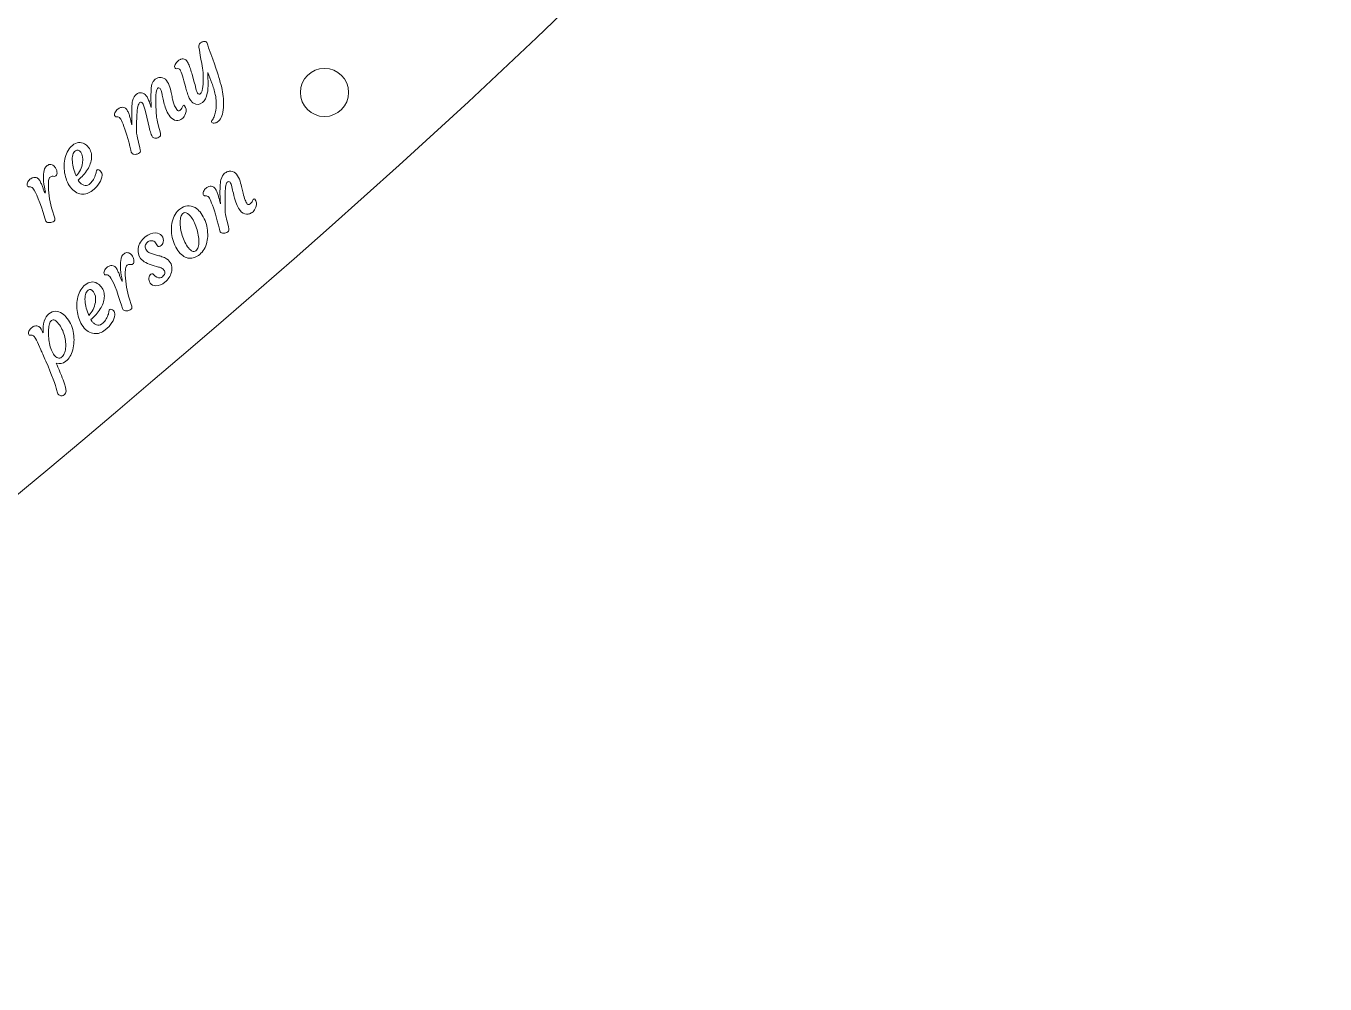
# Model space of a CAD drawing. Header units: inches. Extents: x -160 to 752, y 28 to 782.
# Drawn here: x 445.8 to 751.5, y 27.8 to 253.3 of the extents above; entities that cross this region are included whole.
import ezdxf

# ---------------------------------------------------------------- set-up
doc = ezdxf.new("R2010")
doc.units = ezdxf.units.IN
doc.header["$MEASUREMENT"] = 0
doc.layers.add('_U+0421_U+043B_U+043E_U+0439 1', color=7, linetype='Continuous')

# ---------------------------------------------------------------- blocks, each defined once
blk = doc.blocks.new('block 2')
at = {"layer": '_U+0421_U+043B_U+043E_U+0439 1', "color": 12, "lineweight": 9, "true_color": 0xe30513}
for points, knots in [([(305.09, 27.81), (184.24, 132.09), (55.29, 227.61), (-54.65, 344.61), (-130.38, 432.04), (-160.47, 554.53), (-106.38, 659.79), (-61.65, 746.82), (0.67, 769.94), (55.4, 761.15), (152.47, 745.58), (244.36, 626.03), (305, 559.17), (383.27, 640.56), (469.58, 781.89), (597.36, 753.44), (657.3, 740.1), (700.3, 699.79), (723.45, 645.65), (746.6, 591.54), (751.52, 539.49), (735.49, 482.62), (690.02, 321.27), (429.51, 136.47), (305.09, 27.81), (305.09, 27.81), (305.09, 27.81), (305.09, 27.81)], [0, 0, 0, 0, 1, 1, 1, 2, 2, 2, 3, 3, 3, 4, 4, 4, 5, 5, 5, 6, 6, 6, 7, 7, 7, 8, 8, 8, 9, 9, 9, 9]), ([(368.44, 630.97), (378.34, 624.63), (388.24, 618.29), (397.96, 611.69), (397.25, 610.26), (396.1, 609.49), (394.53, 609.41), (389.64, 609.17), (382.46, 608.18), (378.63, 605.28), (376.76, 603.87), (375.66, 602.11), (375.1, 599.84), (374.53, 597.57), (374.92, 595.27), (376.5, 593.41), (379.85, 589.45), (387.59, 593.74), (392.59, 595.78), (391.99, 591.84), (390.75, 582.99), (393.44, 580.17), (394.96, 578.58), (397.49, 577.82), (400.99, 579.5), (405.22, 581.53), (407.2, 586.12), (406.91, 590.7), (406.55, 594.08), (406.31, 597.58), (405.44, 601.41), (405.29, 602.07), (405.11, 604.3), (406.61, 605.55), (430.89, 588.41), (453.35, 569.48), (471.76, 543.66), (499.53, 504.69), (517.31, 450.95), (500.06, 389.01), (482.8, 327.07), (430.6, 256.9), (406.61, 207.43), (393.54, 180.48), (391.14, 191.77), (388.23, 141.24)], [0, 0, 0, 0, 1, 1, 1, 2, 2, 2, 3, 3, 3, 4, 4, 4, 5, 5, 5, 6, 6, 6, 7, 7, 7, 8, 8, 8, 9, 9, 9, 10, 10, 10, 11, 11, 11, 12, 12, 12, 13, 13, 13, 14, 14, 14, 15, 15, 15, 15]), ([(516.03, 243.34), (519.16, 243.34), (521.7, 240.8), (521.7, 237.67), (521.7, 234.54), (519.16, 232), (516.03, 232), (512.9, 232), (510.36, 234.54), (510.36, 237.67), (510.36, 240.8), (512.9, 243.34), (516.03, 243.34), (516.03, 243.34), (516.03, 243.34), (516.03, 243.34)], [0, 0, 0, 0, 1, 1, 1, 2, 2, 2, 3, 3, 3, 4, 4, 4, 5, 5, 5, 5])]:
    blk.add_open_spline(points, degree=3, knots=knots, dxfattribs=at)
at = {"layer": '_U+0421_U+043B_U+043E_U+0439 1', "lineweight": 0}
for points, knots in [([(485.22, 235.11), (485, 235.24), (484.8, 235.42), (484.61, 235.66), (484.42, 235.9), (484.25, 236.2), (484.09, 236.56), (483.94, 236.91), (483.8, 237.3), (483.67, 237.73), (483.54, 238.15), (483.42, 238.59), (483.31, 239.04), (483.31, 239.04), (482.95, 240.41), (482.95, 240.41), (482.5, 242.17), (482.1, 243.11), (481.76, 243.23), (481.61, 243.28), (481.4, 243.29), (481.13, 243.25), (481.03, 243.23), (480.95, 243.28), (480.86, 243.38), (480.79, 243.47), (480.75, 243.6), (480.76, 243.75), (480.77, 243.91), (480.81, 244.07), (480.89, 244.24), (481.06, 244.59), (481.28, 244.87), (481.56, 245.09), (481.83, 245.31), (482.06, 245.44), (482.25, 245.5), (482.44, 245.56), (482.62, 245.58), (482.78, 245.56), (483.11, 245.52), (483.37, 245.39), (483.55, 245.17), (483.72, 244.94), (483.89, 244.66), (484.03, 244.33), (484.19, 243.99), (484.33, 243.62), (484.47, 243.2), (484.61, 242.78), (484.76, 242.34), (484.89, 241.88), (485.23, 240.66), (485.45, 239.86), (485.55, 239.46), (485.55, 239.46), (485.75, 238.57), (485.75, 238.57), (485.89, 238.04), (486.02, 237.7), (486.14, 237.54), (486.27, 237.39), (486.38, 237.29), (486.49, 237.27), (486.59, 237.25), (486.7, 237.29), (486.84, 237.39), (486.97, 237.5), (487.07, 237.67), (487.15, 237.89), (487.23, 238.12), (487.29, 238.39), (487.35, 238.71), (487.4, 239.02), (487.43, 239.37), (487.45, 239.75), (487.48, 240.13), (487.48, 240.52), (487.48, 240.91), (487.49, 241.93), (487.44, 242.75), (487.32, 243.39), (486.75, 246.58), (486.46, 248.25), (486.45, 248.41), (486.45, 248.8), (486.54, 249.07), (486.72, 249.22), (486.91, 249.37), (487.09, 249.48), (487.27, 249.55), (487.44, 249.62), (487.6, 249.66), (487.77, 249.66), (488.12, 249.68), (488.34, 249.55), (488.41, 249.28), (488.49, 249.01), (488.6, 248.65), (488.76, 248.2), (490.16, 244.26), (491.01, 241.79), (491.3, 240.77), (491.59, 239.76), (491.81, 238.93), (491.94, 238.28), (492.08, 237.63), (492.18, 236.94), (492.23, 236.22), (492.29, 235.49), (492.3, 234.8), (492.25, 234.12), (492.13, 232.6), (491.74, 231.52), (491.07, 230.88), (490.81, 230.64), (490.56, 230.51), (490.32, 230.48), (489.91, 230.42), (489.64, 230.47), (489.52, 230.62), (489.4, 230.77), (489.44, 230.98), (489.65, 231.24), (489.86, 231.5), (490.02, 231.83), (490.16, 232.23), (490.29, 232.62), (490.38, 233.03), (490.45, 233.47), (490.62, 234.77), (490.58, 235.99), (490.33, 237.15), (490.09, 238.15), (489.82, 239.06), (489.52, 239.88), (489.52, 239.88), (488.57, 242.4), (488.57, 242.4), (488.57, 242.08), (488.57, 241.7), (488.59, 241.28), (488.59, 241.28), (488.63, 240), (488.63, 240), (488.63, 238.91), (488.58, 238.09), (488.45, 237.53), (488.22, 236.47), (487.84, 235.73), (487.32, 235.32), (486.62, 234.76), (485.92, 234.69), (485.22, 235.11), (485.22, 235.11), (485.22, 235.11), (485.22, 235.11)], [0, 0, 0, 0, 1, 1, 1, 2, 2, 2, 3, 3, 3, 4, 4, 4, 5, 5, 5, 6, 6, 6, 7, 7, 7, 8, 8, 8, 9, 9, 9, 10, 10, 10, 11, 11, 11, 12, 12, 12, 13, 13, 13, 14, 14, 14, 15, 15, 15, 16, 16, 16, 17, 17, 17, 18, 18, 18, 19, 19, 19, 20, 20, 20, 21, 21, 21, 22, 22, 22, 23, 23, 23, 24, 24, 24, 25, 25, 25, 26, 26, 26, 27, 27, 27, 28, 28, 28, 29, 29, 29, 30, 30, 30, 31, 31, 31, 32, 32, 32, 33, 33, 33, 34, 34, 34, 35, 35, 35, 36, 36, 36, 37, 37, 37, 38, 38, 38, 39, 39, 39, 40, 40, 40, 41, 41, 41, 42, 42, 42, 43, 43, 43, 44, 44, 44, 45, 45, 45, 46, 46, 46, 47, 47, 47, 48, 48, 48, 49, 49, 49, 50, 50, 50, 51, 51, 51, 52, 52, 52, 52]), ([(472.52, 235.27), (472.2, 235.01), (471.98, 234.06), (471.87, 232.43), (471.81, 231.19), (471.79, 230.26), (471.79, 229.66), (471.79, 229.66), (471.8, 228.1), (471.8, 228.1), (471.97, 227.22), (472.12, 226.51), (472.26, 225.95), (472.26, 225.95), (472.59, 224.61), (472.59, 224.61), (472.67, 224.28), (472.7, 224.03), (472.69, 223.86), (472.68, 223.69), (472.6, 223.55), (472.45, 223.43), (472.3, 223.31), (472.14, 223.23), (471.96, 223.17), (471.78, 223.11), (471.61, 223.09), (471.44, 223.09), (471.08, 223.1), (470.82, 223.21), (470.65, 223.42), (470.58, 223.51), (470.51, 223.72), (470.44, 224.06), (470.44, 224.06), (470.22, 225), (470.22, 225), (470.16, 225.28), (470.07, 225.64), (469.95, 226.06), (469.95, 226.06), (469.5, 227.58), (469.5, 227.58), (468.84, 229.76), (468.32, 231.09), (467.94, 231.57), (467.73, 231.83), (467.49, 231.95), (467.23, 231.94), (467.23, 231.94), (466.97, 231.92), (466.97, 231.92), (466.88, 231.92), (466.8, 231.96), (466.72, 232.06), (466.64, 232.16), (466.6, 232.29), (466.6, 232.43), (466.61, 232.59), (466.65, 232.74), (466.71, 232.91), (466.86, 233.24), (467.07, 233.51), (467.32, 233.71), (467.58, 233.91), (467.8, 234.04), (467.99, 234.1), (468.18, 234.16), (468.37, 234.19), (468.55, 234.18), (468.92, 234.16), (469.19, 234.03), (469.36, 233.82), (469.53, 233.61), (469.67, 233.37), (469.79, 233.11), (469.9, 232.85), (470.01, 232.58), (470.1, 232.29), (470.19, 232), (470.27, 231.72), (470.35, 231.43), (470.51, 230.77), (470.6, 230.37), (470.64, 230.22), (470.67, 230.06), (470.69, 230.01), (470.69, 230.06), (470.65, 232.2), (470.64, 233.48), (470.66, 233.88), (470.69, 234.73), (470.75, 235.34), (470.85, 235.71), (471.02, 236.4), (471.31, 236.9), (471.7, 237.21), (472.1, 237.53), (472.51, 237.66), (472.94, 237.6), (473.37, 237.54), (473.75, 237.31), (474.07, 236.91), (474.36, 236.55), (474.6, 236.07), (474.8, 235.45), (475, 234.83), (475.15, 234.4), (475.24, 234.16), (475.24, 234.16), (475.17, 236.78), (475.17, 236.78), (475.17, 236.78), (475.2, 238.15), (475.2, 238.15), (475.24, 238.95), (475.36, 239.54), (475.56, 239.94), (475.76, 240.33), (475.95, 240.61), (476.15, 240.77), (476.35, 240.93), (476.58, 241.05), (476.83, 241.13), (477.08, 241.21), (477.32, 241.24), (477.57, 241.21), (478.07, 241.17), (478.5, 240.92), (478.87, 240.46), (479.22, 240.03), (479.47, 239.5), (479.64, 238.88), (479.8, 238.26), (479.93, 237.74), (480.01, 237.33), (480.1, 236.91), (480.19, 236.5), (480.28, 236.09), (480.59, 234.87), (480.91, 234.05), (481.26, 233.62), (481.5, 233.32), (481.74, 233.26), (481.99, 233.46), (482.22, 233.65), (482.4, 233.87), (482.51, 234.13), (482.62, 234.38), (482.71, 234.53), (482.76, 234.58), (482.88, 234.67), (482.99, 234.66), (483.08, 234.54), (483.48, 234.04), (483.56, 233.42), (483.31, 232.68), (483.16, 232.18), (482.94, 231.81), (482.66, 231.59), (482.37, 231.36), (482.12, 231.21), (481.89, 231.14), (481.66, 231.07), (481.42, 231.05), (481.16, 231.08), (480.59, 231.16), (480.11, 231.44), (479.72, 231.93), (479.33, 232.41), (479.03, 232.91), (478.83, 233.42), (478.63, 233.92), (478.46, 234.44), (478.32, 234.95), (478.18, 235.47), (478.07, 235.96), (477.98, 236.42), (477.89, 236.88), (477.82, 237.24), (477.76, 237.5), (477.62, 238.03), (477.48, 238.39), (477.34, 238.58), (477.16, 238.79), (476.96, 238.81), (476.73, 238.63), (476.42, 238.39), (476.28, 237.45), (476.3, 235.82), (476.33, 234.57), (476.37, 233.68), (476.41, 233.16), (476.41, 233.16), (476.5, 231.86), (476.5, 231.86), (476.67, 230.98), (476.83, 230.27), (476.98, 229.72), (476.98, 229.72), (477.33, 228.4), (477.33, 228.4), (477.42, 228.08), (477.46, 227.84), (477.46, 227.68), (477.46, 227.52), (477.39, 227.38), (477.25, 227.27), (477.11, 227.16), (476.96, 227.07), (476.79, 227.01), (476.62, 226.95), (476.46, 226.92), (476.31, 226.92), (475.96, 226.9), (475.71, 226.98), (475.57, 227.17), (475.42, 227.35), (475.28, 227.65), (475.15, 228.06), (475.02, 228.47), (474.89, 228.95), (474.75, 229.48), (474.75, 229.48), (473.94, 232.9), (473.94, 232.9), (473.62, 234.17), (473.37, 234.92), (473.17, 235.17), (472.97, 235.42), (472.75, 235.45), (472.52, 235.27), (472.52, 235.27), (472.52, 235.27), (472.52, 235.27)], [0, 0, 0, 0, 1, 1, 1, 2, 2, 2, 3, 3, 3, 4, 4, 4, 5, 5, 5, 6, 6, 6, 7, 7, 7, 8, 8, 8, 9, 9, 9, 10, 10, 10, 11, 11, 11, 12, 12, 12, 13, 13, 13, 14, 14, 14, 15, 15, 15, 16, 16, 16, 17, 17, 17, 18, 18, 18, 19, 19, 19, 20, 20, 20, 21, 21, 21, 22, 22, 22, 23, 23, 23, 24, 24, 24, 25, 25, 25, 26, 26, 26, 27, 27, 27, 28, 28, 28, 29, 29, 29, 30, 30, 30, 31, 31, 31, 32, 32, 32, 33, 33, 33, 34, 34, 34, 35, 35, 35, 36, 36, 36, 37, 37, 37, 38, 38, 38, 39, 39, 39, 40, 40, 40, 41, 41, 41, 42, 42, 42, 43, 43, 43, 44, 44, 44, 45, 45, 45, 46, 46, 46, 47, 47, 47, 48, 48, 48, 49, 49, 49, 50, 50, 50, 51, 51, 51, 52, 52, 52, 53, 53, 53, 54, 54, 54, 55, 55, 55, 56, 56, 56, 57, 57, 57, 58, 58, 58, 59, 59, 59, 60, 60, 60, 61, 61, 61, 62, 62, 62, 63, 63, 63, 64, 64, 64, 65, 65, 65, 66, 66, 66, 67, 67, 67, 68, 68, 68, 69, 69, 69, 70, 70, 70, 71, 71, 71, 72, 72, 72, 73, 73, 73, 74, 74, 74, 75, 75, 75, 76, 76, 76, 77, 77, 77, 78, 78, 78, 78]), ([(475.25, 233.56), (475.25, 233.57), (475.25, 233.57), (475.25, 233.58), (475.25, 233.58), (475.24, 233.6), (475.24, 233.6), (475.24, 233.58), (475.24, 233.57), (475.25, 233.56), (475.25, 233.56), (475.25, 233.56), (475.25, 233.56)], [0, 0, 0, 0, 1, 1, 1, 2, 2, 2, 3, 3, 3, 4, 4, 4, 4]), ([(456.21, 215.4), (455.85, 215.91), (455.56, 216.44), (455.34, 216.99), (455.13, 217.55), (454.97, 218.13), (454.87, 218.74), (454.77, 219.34), (454.73, 219.96), (454.75, 220.58), (454.77, 221.21), (454.85, 221.81), (455, 222.38), (455.32, 223.62), (455.89, 224.57), (456.71, 225.22), (457.66, 225.99), (458.61, 226.1), (459.57, 225.57), (459.89, 225.39), (460.2, 225.11), (460.48, 224.74), (460.77, 224.37), (460.97, 223.98), (461.09, 223.56), (461.2, 223.14), (461.24, 222.71), (461.21, 222.26), (461.17, 221.82), (461.07, 221.37), (460.91, 220.9), (460.74, 220.44), (460.52, 219.99), (460.25, 219.54), (459.67, 218.62), (458.94, 217.79), (458.04, 217.06), (458.08, 216.96), (458.16, 216.83), (458.28, 216.67), (458.4, 216.51), (458.56, 216.35), (458.75, 216.19), (458.95, 216.03), (459.15, 215.91), (459.37, 215.83), (459.84, 215.66), (460.26, 215.72), (460.64, 216.02), (461.29, 216.54), (461.77, 217.24), (462.08, 218.11), (462.2, 218.41), (462.27, 218.69), (462.3, 218.94), (462.32, 219.19), (462.39, 219.35), (462.49, 219.43), (462.59, 219.51), (462.73, 219.52), (462.9, 219.46), (463.07, 219.4), (463.22, 219.3), (463.34, 219.14), (463.58, 218.85), (463.7, 218.52), (463.7, 218.17), (463.56, 216.9), (462.79, 215.71), (461.4, 214.6), (460.58, 213.94), (459.72, 213.66), (458.83, 213.75), (457.82, 213.86), (456.95, 214.42), (456.21, 215.4), (456.21, 215.4), (456.21, 215.4), (456.21, 215.4)], [0, 0, 0, 0, 1, 1, 1, 2, 2, 2, 3, 3, 3, 4, 4, 4, 5, 5, 5, 6, 6, 6, 7, 7, 7, 8, 8, 8, 9, 9, 9, 10, 10, 10, 11, 11, 11, 12, 12, 12, 13, 13, 13, 14, 14, 14, 15, 15, 15, 16, 16, 16, 17, 17, 17, 18, 18, 18, 19, 19, 19, 20, 20, 20, 21, 21, 21, 22, 22, 22, 23, 23, 23, 24, 24, 24, 25, 25, 25, 26, 26, 26, 26]), ([(457.41, 223.96), (456.82, 223.49), (456.58, 222.63), (456.68, 221.39), (456.78, 220.33), (457.07, 219.21), (457.55, 218.04), (458.41, 218.88), (458.92, 219.9), (459.1, 221.09), (459.25, 222.2), (459.1, 223.03), (458.66, 223.59), (458.21, 224.14), (457.8, 224.27), (457.41, 223.96), (457.41, 223.96), (457.41, 223.96), (457.41, 223.96)], [0, 0, 0, 0, 1, 1, 1, 2, 2, 2, 3, 3, 3, 4, 4, 4, 5, 5, 5, 6, 6, 6, 6]), ([(451.34, 207.02), (451.16, 207.02), (451, 207.04), (450.85, 207.09), (450.7, 207.14), (450.59, 207.2), (450.53, 207.27), (450.46, 207.34), (450.4, 207.45), (450.35, 207.58), (450.3, 207.72), (450.24, 207.89), (450.18, 208.1), (449.07, 211.82), (448.14, 214.17), (447.37, 215.13), (447.14, 215.38), (446.89, 215.5), (446.63, 215.48), (446.63, 215.48), (446.37, 215.46), (446.37, 215.46), (446.29, 215.46), (446.21, 215.51), (446.13, 215.6), (446.05, 215.7), (446.01, 215.82), (446.01, 215.97), (446.01, 216.12), (446.04, 216.27), (446.11, 216.43), (446.24, 216.75), (446.44, 217.01), (446.69, 217.22), (446.95, 217.42), (447.17, 217.55), (447.36, 217.61), (447.55, 217.67), (447.73, 217.69), (447.9, 217.68), (448.28, 217.65), (448.56, 217.52), (448.74, 217.3), (448.92, 217.07), (449.08, 216.83), (449.2, 216.56), (449.34, 216.29), (449.45, 216.01), (449.56, 215.73), (449.66, 215.45), (449.75, 215.18), (449.84, 214.92), (449.93, 214.67), (450, 214.48), (450.05, 214.37), (450.16, 214.14), (450.25, 214), (450.3, 213.96), (450.34, 214.19), (450.33, 214.37), (450.27, 214.5), (450.27, 214.5), (450.09, 215.38), (450.09, 215.38), (449.78, 217.28), (449.79, 218.71), (450.15, 219.69), (450.25, 219.97), (450.45, 220.22), (450.73, 220.44), (451.02, 220.67), (451.32, 220.76), (451.65, 220.69), (451.99, 220.64), (452.26, 220.49), (452.45, 220.25), (452.66, 220.02), (452.8, 219.81), (452.88, 219.61), (452.97, 219.42), (453.03, 219.22), (453.05, 219.01), (453.12, 218.55), (453.02, 218.22), (452.76, 218.01), (452.69, 217.95), (452.6, 217.92), (452.5, 217.92), (452.5, 217.92), (452.18, 217.93), (452.18, 217.93), (451.87, 217.95), (451.63, 217.89), (451.46, 217.75), (451.28, 217.61), (451.17, 217.34), (451.1, 216.92), (451.04, 216.5), (451.02, 216.01), (451.04, 215.45), (451.09, 213.57), (451.41, 211.68), (452.01, 209.79), (452.01, 209.79), (452.42, 208.52), (452.42, 208.52), (452.52, 208.2), (452.57, 207.96), (452.58, 207.8), (452.59, 207.64), (452.52, 207.5), (452.38, 207.38), (452.24, 207.27), (452.08, 207.18), (451.89, 207.12), (451.7, 207.06), (451.52, 207.03), (451.34, 207.02), (451.34, 207.02), (451.34, 207.02), (451.34, 207.02)], [0, 0, 0, 0, 1, 1, 1, 2, 2, 2, 3, 3, 3, 4, 4, 4, 5, 5, 5, 6, 6, 6, 7, 7, 7, 8, 8, 8, 9, 9, 9, 10, 10, 10, 11, 11, 11, 12, 12, 12, 13, 13, 13, 14, 14, 14, 15, 15, 15, 16, 16, 16, 17, 17, 17, 18, 18, 18, 19, 19, 19, 20, 20, 20, 21, 21, 21, 22, 22, 22, 23, 23, 23, 24, 24, 24, 25, 25, 25, 26, 26, 26, 27, 27, 27, 28, 28, 28, 29, 29, 29, 30, 30, 30, 31, 31, 31, 32, 32, 32, 33, 33, 33, 34, 34, 34, 35, 35, 35, 36, 36, 36, 37, 37, 37, 38, 38, 38, 39, 39, 39, 40, 40, 40, 40]), ([(493.08, 216.48), (492.91, 216.34), (492.8, 215.97), (492.74, 215.38), (492.69, 214.8), (492.66, 214.27), (492.64, 213.81), (492.64, 213.81), (492.61, 212.38), (492.61, 212.38), (492.61, 212.38), (492.64, 209.53), (492.64, 209.53), (492.81, 208.65), (492.96, 207.94), (493.1, 207.38), (493.1, 207.38), (493.43, 206.04), (493.43, 206.04), (493.5, 205.71), (493.53, 205.46), (493.53, 205.29), (493.52, 205.12), (493.44, 204.98), (493.29, 204.86), (493.14, 204.74), (492.98, 204.66), (492.8, 204.6), (492.62, 204.54), (492.45, 204.52), (492.28, 204.52), (491.92, 204.53), (491.66, 204.64), (491.49, 204.85), (491.42, 204.94), (491.35, 205.15), (491.28, 205.49), (491.28, 205.49), (491.05, 206.43), (491.05, 206.43), (490.99, 206.71), (490.91, 207.07), (490.79, 207.49), (490.79, 207.49), (490.34, 209.01), (490.34, 209.01), (489.68, 211.19), (489.16, 212.52), (488.77, 213), (488.57, 213.26), (488.33, 213.38), (488.07, 213.37), (488.07, 213.37), (487.8, 213.35), (487.8, 213.35), (487.71, 213.35), (487.63, 213.39), (487.55, 213.49), (487.48, 213.59), (487.44, 213.72), (487.44, 213.86), (487.45, 214.02), (487.48, 214.17), (487.55, 214.34), (487.7, 214.67), (487.91, 214.94), (488.16, 215.14), (488.41, 215.34), (488.63, 215.47), (488.82, 215.53), (489, 215.58), (489.18, 215.6), (489.35, 215.58), (489.71, 215.55), (489.98, 215.43), (490.15, 215.22), (490.32, 215.01), (490.47, 214.77), (490.59, 214.51), (490.7, 214.26), (490.81, 213.99), (490.91, 213.7), (491, 213.41), (491.09, 213.13), (491.17, 212.84), (491.25, 212.56), (491.32, 212.31), (491.37, 212.09), (491.37, 212.09), (491.49, 211.6), (491.49, 211.6), (491.52, 211.47), (491.53, 211.44), (491.53, 211.49), (491.46, 212.84), (491.42, 213.73), (491.42, 214.13), (491.42, 214.13), (491.45, 215.3), (491.45, 215.3), (491.47, 216.15), (491.55, 216.76), (491.66, 217.11), (491.89, 217.85), (492.15, 218.33), (492.44, 218.56), (492.72, 218.79), (492.99, 218.94), (493.24, 219.03), (493.5, 219.11), (493.75, 219.14), (494.01, 219.13), (494.54, 219.09), (494.99, 218.85), (495.34, 218.4), (495.69, 217.96), (495.96, 217.42), (496.15, 216.77), (496.33, 216.14), (496.47, 215.6), (496.56, 215.19), (496.65, 214.77), (496.75, 214.35), (496.86, 213.94), (497.19, 212.67), (497.52, 211.82), (497.86, 211.39), (498.01, 211.2), (498.24, 211.23), (498.55, 211.47), (498.78, 211.66), (498.95, 211.88), (499.07, 212.13), (499.18, 212.39), (499.26, 212.54), (499.32, 212.58), (499.43, 212.68), (499.54, 212.67), (499.64, 212.55), (500.03, 212.05), (500.11, 211.43), (499.87, 210.69), (499.71, 210.18), (499.49, 209.82), (499.21, 209.59), (498.92, 209.36), (498.66, 209.2), (498.42, 209.12), (498.19, 209.03), (497.94, 208.99), (497.69, 209.01), (497.12, 209.04), (496.62, 209.33), (496.2, 209.86), (495.68, 210.51), (495.24, 211.48), (494.86, 212.78), (494.63, 213.68), (494.48, 214.31), (494.4, 214.65), (494.4, 214.65), (494.21, 215.48), (494.21, 215.48), (494.1, 215.97), (493.96, 216.33), (493.79, 216.53), (493.63, 216.74), (493.39, 216.72), (493.08, 216.48), (493.08, 216.48), (493.08, 216.48), (493.08, 216.48)], [0, 0, 0, 0, 1, 1, 1, 2, 2, 2, 3, 3, 3, 4, 4, 4, 5, 5, 5, 6, 6, 6, 7, 7, 7, 8, 8, 8, 9, 9, 9, 10, 10, 10, 11, 11, 11, 12, 12, 12, 13, 13, 13, 14, 14, 14, 15, 15, 15, 16, 16, 16, 17, 17, 17, 18, 18, 18, 19, 19, 19, 20, 20, 20, 21, 21, 21, 22, 22, 22, 23, 23, 23, 24, 24, 24, 25, 25, 25, 26, 26, 26, 27, 27, 27, 28, 28, 28, 29, 29, 29, 30, 30, 30, 31, 31, 31, 32, 32, 32, 33, 33, 33, 34, 34, 34, 35, 35, 35, 36, 36, 36, 37, 37, 37, 38, 38, 38, 39, 39, 39, 40, 40, 40, 41, 41, 41, 42, 42, 42, 43, 43, 43, 44, 44, 44, 45, 45, 45, 46, 46, 46, 47, 47, 47, 48, 48, 48, 49, 49, 49, 50, 50, 50, 51, 51, 51, 52, 52, 52, 53, 53, 53, 54, 54, 54, 55, 55, 55, 56, 56, 56, 57, 57, 57, 57]), ([(484.19, 198.66), (483.78, 198.69), (483.37, 198.83), (482.95, 199.07), (482.55, 199.31), (482.15, 199.66), (481.77, 200.12), (481.39, 200.59), (481.07, 201.11), (480.8, 201.69), (480.54, 202.27), (480.33, 202.87), (480.2, 203.49), (480.06, 204.12), (479.99, 204.75), (479.99, 205.39), (479.99, 206.03), (480.06, 206.65), (480.2, 207.23), (480.52, 208.52), (481.11, 209.51), (481.99, 210.21), (483.15, 211.13), (484.33, 211.25), (485.55, 210.56), (486.42, 210.06), (487.15, 209.19), (487.73, 207.94), (488.26, 206.79), (488.53, 205.57), (488.54, 204.27), (488.56, 202.97), (488.28, 201.82), (487.7, 200.81), (487.41, 200.3), (487.06, 199.88), (486.65, 199.55), (486.24, 199.22), (485.83, 198.98), (485.42, 198.83), (485.02, 198.68), (484.61, 198.62), (484.19, 198.66), (484.19, 198.66), (484.19, 198.66), (484.19, 198.66)], [0, 0, 0, 0, 1, 1, 1, 2, 2, 2, 3, 3, 3, 4, 4, 4, 5, 5, 5, 6, 6, 6, 7, 7, 7, 8, 8, 8, 9, 9, 9, 10, 10, 10, 11, 11, 11, 12, 12, 12, 13, 13, 13, 14, 14, 14, 15, 15, 15, 15]), ([(482.54, 204.01), (482.7, 203.47), (482.91, 202.93), (483.16, 202.42), (483.41, 201.9), (483.7, 201.45), (484.01, 201.07), (484.33, 200.68), (484.63, 200.43), (484.92, 200.3), (485.22, 200.17), (485.49, 200.21), (485.75, 200.41), (486, 200.62), (486.19, 200.91), (486.3, 201.29), (486.41, 201.66), (486.46, 202.09), (486.46, 202.57), (486.47, 203.05), (486.42, 203.56), (486.32, 204.1), (486.22, 204.65), (486.09, 205.2), (485.91, 205.73), (485.53, 206.91), (485.06, 207.84), (484.49, 208.53), (484, 209.15), (483.56, 209.44), (483.17, 209.4), (483.02, 209.39), (482.85, 209.31), (482.67, 209.17), (482.49, 209.02), (482.34, 208.77), (482.24, 208.42), (482.14, 208.06), (482.08, 207.66), (482.07, 207.19), (482.06, 206.72), (482.09, 206.21), (482.17, 205.66), (482.26, 205.11), (482.38, 204.56), (482.54, 204.01), (482.54, 204.01), (482.54, 204.01), (482.54, 204.01)], [0, 0, 0, 0, 1, 1, 1, 2, 2, 2, 3, 3, 3, 4, 4, 4, 5, 5, 5, 6, 6, 6, 7, 7, 7, 8, 8, 8, 9, 9, 9, 10, 10, 10, 11, 11, 11, 12, 12, 12, 13, 13, 13, 14, 14, 14, 15, 15, 15, 16, 16, 16, 16]), ([(475, 192.8), (474.87, 192.97), (474.78, 193.17), (474.73, 193.38), (474.69, 193.58), (474.68, 193.78), (474.71, 193.97), (474.77, 194.38), (474.93, 194.69), (475.19, 194.89), (475.42, 195.07), (475.62, 195.05), (475.8, 194.82), (476.27, 194.23), (476.78, 193.98), (477.35, 194.06), (477.56, 194.09), (477.74, 194.17), (477.89, 194.29), (478.04, 194.41), (478.16, 194.53), (478.24, 194.64), (478.32, 194.76), (478.37, 194.9), (478.41, 195.04), (478.48, 195.36), (478.42, 195.63), (478.24, 195.86), (478.07, 196.08), (477.85, 196.25), (477.6, 196.36), (477.35, 196.46), (477.06, 196.56), (476.75, 196.65), (476.75, 196.65), (475.73, 196.94), (475.73, 196.94), (474.34, 197.29), (473.35, 197.85), (472.74, 198.61), (472.24, 199.23), (472.06, 200.01), (472.18, 200.94), (472.32, 202.01), (472.87, 202.91), (473.82, 203.67), (474.64, 204.33), (475.45, 204.65), (476.25, 204.61), (476.89, 204.58), (477.38, 204.36), (477.72, 203.93), (478.07, 203.49), (478.19, 203), (478.06, 202.47), (477.95, 202), (477.72, 201.66), (477.36, 201.49), (477.21, 201.41), (477.05, 201.39), (476.89, 201.44), (476.73, 201.5), (476.62, 201.61), (476.55, 201.78), (476.48, 201.96), (476.39, 202.12), (476.27, 202.27), (476.15, 202.42), (476, 202.54), (475.85, 202.63), (475.69, 202.71), (475.53, 202.76), (475.36, 202.77), (475.01, 202.8), (474.74, 202.73), (474.52, 202.56), (474.3, 202.38), (474.15, 202.22), (474.04, 202.06), (473.94, 201.9), (473.88, 201.73), (473.84, 201.56), (473.78, 201.18), (473.87, 200.85), (474.1, 200.55), (474.34, 200.26), (474.59, 200.05), (474.86, 199.92), (475.13, 199.78), (475.43, 199.67), (475.75, 199.57), (476.07, 199.48), (476.4, 199.39), (476.75, 199.31), (477.1, 199.23), (477.44, 199.13), (477.78, 199.01), (478.58, 198.73), (479.15, 198.37), (479.5, 197.94), (479.84, 197.51), (480.04, 197.08), (480.09, 196.65), (480.14, 196.22), (480.1, 195.79), (479.99, 195.35), (479.74, 194.41), (479.23, 193.64), (478.48, 193.04), (477.76, 192.46), (477.05, 192.17), (476.35, 192.18), (475.77, 192.2), (475.32, 192.4), (475, 192.8), (475, 192.8), (475, 192.8), (475, 192.8)], [0, 0, 0, 0, 1, 1, 1, 2, 2, 2, 3, 3, 3, 4, 4, 4, 5, 5, 5, 6, 6, 6, 7, 7, 7, 8, 8, 8, 9, 9, 9, 10, 10, 10, 11, 11, 11, 12, 12, 12, 13, 13, 13, 14, 14, 14, 15, 15, 15, 16, 16, 16, 17, 17, 17, 18, 18, 18, 19, 19, 19, 20, 20, 20, 21, 21, 21, 22, 22, 22, 23, 23, 23, 24, 24, 24, 25, 25, 25, 26, 26, 26, 27, 27, 27, 28, 28, 28, 29, 29, 29, 30, 30, 30, 31, 31, 31, 32, 32, 32, 33, 33, 33, 34, 34, 34, 35, 35, 35, 36, 36, 36, 37, 37, 37, 38, 38, 38, 39, 39, 39, 39]), ([(469.45, 186.27), (469.27, 186.27), (469.11, 186.29), (468.96, 186.34), (468.81, 186.39), (468.7, 186.45), (468.64, 186.52), (468.57, 186.59), (468.51, 186.69), (468.46, 186.83), (468.41, 186.97), (468.35, 187.14), (468.29, 187.35), (467.18, 191.07), (466.25, 193.42), (465.48, 194.38), (465.25, 194.63), (465, 194.75), (464.74, 194.73), (464.74, 194.73), (464.48, 194.71), (464.48, 194.71), (464.4, 194.71), (464.32, 194.75), (464.24, 194.85), (464.16, 194.95), (464.12, 195.07), (464.12, 195.22), (464.12, 195.36), (464.15, 195.52), (464.21, 195.68), (464.35, 196), (464.55, 196.26), (464.8, 196.47), (465.06, 196.67), (465.28, 196.8), (465.47, 196.86), (465.65, 196.92), (465.84, 196.94), (466.01, 196.93), (466.39, 196.89), (466.67, 196.77), (466.85, 196.55), (467.03, 196.32), (467.18, 196.08), (467.31, 195.8), (467.45, 195.53), (467.56, 195.26), (467.66, 194.98), (467.77, 194.7), (467.86, 194.43), (467.95, 194.17), (468.04, 193.92), (468.11, 193.73), (468.16, 193.62), (468.27, 193.39), (468.36, 193.25), (468.41, 193.21), (468.45, 193.44), (468.43, 193.61), (468.37, 193.75), (468.37, 193.75), (468.2, 194.63), (468.2, 194.63), (467.88, 196.52), (467.9, 197.96), (468.26, 198.94), (468.36, 199.22), (468.56, 199.47), (468.84, 199.69), (469.12, 199.92), (469.43, 200.01), (469.76, 199.94), (470.1, 199.89), (470.37, 199.74), (470.56, 199.5), (470.76, 199.27), (470.91, 199.06), (470.99, 198.86), (471.08, 198.67), (471.13, 198.47), (471.16, 198.26), (471.23, 197.8), (471.13, 197.47), (470.87, 197.26), (470.79, 197.2), (470.71, 197.17), (470.61, 197.17), (470.61, 197.17), (470.29, 197.18), (470.29, 197.18), (469.98, 197.2), (469.74, 197.13), (469.57, 197), (469.39, 196.86), (469.28, 196.59), (469.21, 196.17), (469.15, 195.75), (469.13, 195.26), (469.15, 194.69), (469.19, 192.82), (469.52, 190.93), (470.12, 189.03), (470.12, 189.03), (470.53, 187.76), (470.53, 187.76), (470.63, 187.45), (470.68, 187.21), (470.69, 187.05), (470.7, 186.89), (470.63, 186.75), (470.49, 186.63), (470.35, 186.52), (470.18, 186.43), (470, 186.37), (469.81, 186.31), (469.63, 186.28), (469.45, 186.27), (469.45, 186.27), (469.45, 186.27), (469.45, 186.27)], [0, 0, 0, 0, 1, 1, 1, 2, 2, 2, 3, 3, 3, 4, 4, 4, 5, 5, 5, 6, 6, 6, 7, 7, 7, 8, 8, 8, 9, 9, 9, 10, 10, 10, 11, 11, 11, 12, 12, 12, 13, 13, 13, 14, 14, 14, 15, 15, 15, 16, 16, 16, 17, 17, 17, 18, 18, 18, 19, 19, 19, 20, 20, 20, 21, 21, 21, 22, 22, 22, 23, 23, 23, 24, 24, 24, 25, 25, 25, 26, 26, 26, 27, 27, 27, 28, 28, 28, 29, 29, 29, 30, 30, 30, 31, 31, 31, 32, 32, 32, 33, 33, 33, 34, 34, 34, 35, 35, 35, 36, 36, 36, 37, 37, 37, 38, 38, 38, 39, 39, 39, 40, 40, 40, 40]), ([(459.21, 182.56), (458.84, 183.07), (458.55, 183.6), (458.33, 184.16), (458.12, 184.71), (457.96, 185.29), (457.86, 185.9), (457.76, 186.51), (457.72, 187.12), (457.74, 187.74), (457.76, 188.37), (457.84, 188.97), (457.99, 189.55), (458.31, 190.78), (458.88, 191.73), (459.7, 192.38), (460.65, 193.15), (461.6, 193.26), (462.56, 192.73), (462.88, 192.55), (463.19, 192.28), (463.48, 191.9), (463.76, 191.53), (463.96, 191.14), (464.08, 190.72), (464.19, 190.3), (464.23, 189.87), (464.2, 189.42), (464.16, 188.98), (464.06, 188.53), (463.9, 188.06), (463.73, 187.6), (463.51, 187.15), (463.24, 186.7), (462.66, 185.78), (461.93, 184.96), (461.03, 184.22), (461.07, 184.12), (461.15, 183.99), (461.27, 183.83), (461.39, 183.67), (461.55, 183.51), (461.74, 183.35), (461.94, 183.19), (462.14, 183.07), (462.36, 182.99), (462.83, 182.82), (463.25, 182.88), (463.63, 183.19), (464.28, 183.71), (464.76, 184.4), (465.07, 185.28), (465.19, 185.58), (465.26, 185.85), (465.29, 186.1), (465.31, 186.35), (465.38, 186.51), (465.48, 186.59), (465.58, 186.67), (465.72, 186.68), (465.89, 186.62), (466.06, 186.56), (466.21, 186.46), (466.33, 186.31), (466.57, 186.01), (466.69, 185.68), (466.7, 185.33), (466.55, 184.06), (465.78, 182.87), (464.39, 181.76), (463.57, 181.1), (462.71, 180.82), (461.82, 180.91), (460.81, 181.02), (459.94, 181.58), (459.21, 182.56), (459.21, 182.56), (459.21, 182.56), (459.21, 182.56)], [0, 0, 0, 0, 1, 1, 1, 2, 2, 2, 3, 3, 3, 4, 4, 4, 5, 5, 5, 6, 6, 6, 7, 7, 7, 8, 8, 8, 9, 9, 9, 10, 10, 10, 11, 11, 11, 12, 12, 12, 13, 13, 13, 14, 14, 14, 15, 15, 15, 16, 16, 16, 17, 17, 17, 18, 18, 18, 19, 19, 19, 20, 20, 20, 21, 21, 21, 22, 22, 22, 23, 23, 23, 24, 24, 24, 25, 25, 25, 26, 26, 26, 26]), ([(460.4, 191.12), (459.81, 190.65), (459.57, 189.79), (459.67, 188.55), (459.77, 187.49), (460.06, 186.37), (460.54, 185.2), (461.4, 186.04), (461.91, 187.06), (462.09, 188.25), (462.24, 189.36), (462.09, 190.2), (461.64, 190.75), (461.2, 191.3), (460.79, 191.43), (460.4, 191.12), (460.4, 191.12), (460.4, 191.12), (460.4, 191.12)], [0, 0, 0, 0, 1, 1, 1, 2, 2, 2, 3, 3, 3, 4, 4, 4, 5, 5, 5, 6, 6, 6, 6]), ([(452.86, 173.98), (452.92, 173.89), (453.15, 173.36), (453.56, 172.37), (453.97, 171.38), (454.28, 170.59), (454.5, 169.99), (454.99, 168.66), (455.22, 167.78), (455.2, 167.33), (455.17, 166.99), (455.03, 166.7), (454.77, 166.49), (454.45, 166.24), (454.08, 166.2), (453.66, 166.38), (453.54, 166.43), (453.44, 166.51), (453.35, 166.62), (453.26, 166.73), (453.15, 167.03), (453.03, 167.53), (452.74, 168.8), (451.87, 171.1), (450.44, 174.4), (449.88, 175.71), (449.49, 176.6), (449.28, 177.06), (449.28, 177.06), (448.71, 178.33), (448.71, 178.33), (448.32, 179.16), (448.05, 179.71), (447.88, 179.99), (447.71, 180.26), (447.56, 180.42), (447.41, 180.48), (447.27, 180.53), (447.14, 180.56), (447.01, 180.54), (446.89, 180.54), (446.79, 180.52), (446.68, 180.51), (446.59, 180.49), (446.5, 180.54), (446.43, 180.66), (446.36, 180.77), (446.33, 180.9), (446.34, 181.05), (446.35, 181.2), (446.4, 181.36), (446.47, 181.52), (446.63, 181.84), (446.84, 182.1), (447.09, 182.3), (447.34, 182.51), (447.57, 182.64), (447.76, 182.69), (447.96, 182.75), (448.15, 182.76), (448.33, 182.73), (448.7, 182.67), (448.96, 182.53), (449.1, 182.31), (449.39, 181.83), (449.63, 181.41), (449.8, 181.05), (449.67, 183.23), (450.13, 184.73), (451.18, 185.58), (452.14, 186.34), (453.18, 186.36), (454.29, 185.63), (454.68, 185.37), (455.08, 184.99), (455.47, 184.49), (455.87, 184), (456.2, 183.44), (456.45, 182.81), (456.69, 182.19), (456.87, 181.55), (456.97, 180.9), (457.07, 180.25), (457.1, 179.59), (457.06, 178.95), (457.02, 178.3), (456.93, 177.68), (456.77, 177.09), (456.43, 175.87), (455.9, 174.97), (455.18, 174.39), (454.46, 173.82), (453.69, 173.68), (452.86, 173.98), (452.86, 173.98), (452.86, 173.98), (452.86, 173.98)], [0, 0, 0, 0, 1, 1, 1, 2, 2, 2, 3, 3, 3, 4, 4, 4, 5, 5, 5, 6, 6, 6, 7, 7, 7, 8, 8, 8, 9, 9, 9, 10, 10, 10, 11, 11, 11, 12, 12, 12, 13, 13, 13, 14, 14, 14, 15, 15, 15, 16, 16, 16, 17, 17, 17, 18, 18, 18, 19, 19, 19, 20, 20, 20, 21, 21, 21, 22, 22, 22, 23, 23, 23, 24, 24, 24, 25, 25, 25, 26, 26, 26, 27, 27, 27, 28, 28, 28, 29, 29, 29, 30, 30, 30, 31, 31, 31, 32, 32, 32, 32]), ([(451.3, 178.6), (451.41, 178.05), (451.56, 177.52), (451.75, 177.03), (451.93, 176.54), (452.16, 176.13), (452.42, 175.8), (452.68, 175.48), (452.96, 175.27), (453.27, 175.17), (453.58, 175.07), (453.87, 175.13), (454.14, 175.35), (454.41, 175.57), (454.63, 175.86), (454.78, 176.23), (454.94, 176.59), (455.04, 177), (455.09, 177.46), (455.14, 177.91), (455.14, 178.4), (455.1, 178.91), (455.05, 179.43), (454.95, 179.94), (454.81, 180.45), (454.5, 181.56), (454.05, 182.49), (453.45, 183.23), (453.13, 183.64), (452.83, 183.91), (452.54, 184.05), (452.25, 184.19), (452, 184.17), (451.78, 183.99), (451.56, 183.81), (451.4, 183.55), (451.29, 183.18), (451.19, 182.82), (451.12, 182.39), (451.08, 181.9), (451.04, 181.41), (451.04, 180.87), (451.08, 180.3), (451.12, 179.73), (451.19, 179.16), (451.3, 178.6), (451.3, 178.6), (451.3, 178.6), (451.3, 178.6)], [0, 0, 0, 0, 1, 1, 1, 2, 2, 2, 3, 3, 3, 4, 4, 4, 5, 5, 5, 6, 6, 6, 7, 7, 7, 8, 8, 8, 9, 9, 9, 10, 10, 10, 11, 11, 11, 12, 12, 12, 13, 13, 13, 14, 14, 14, 15, 15, 15, 16, 16, 16, 16])]:
    blk.add_open_spline(points, degree=3, knots=knots, dxfattribs=at)

msp = doc.modelspace()

# ---------------------------------------------------------------- block references
at = {"layer": '_U+0421_U+043B_U+043E_U+0439 1'}
msp.add_blockref('block 2', (0, 0), dxfattribs=at)

doc.saveas('drawing.dxf')
